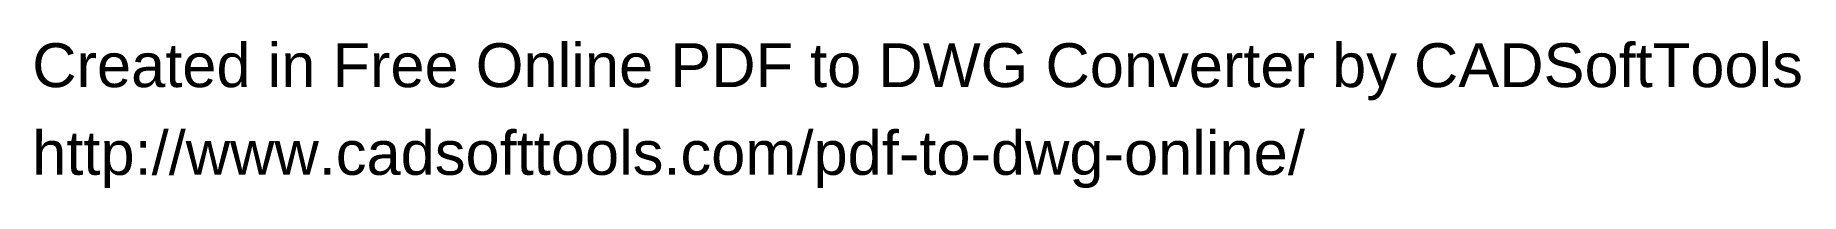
# Model space of a CAD drawing. Header units: millimetres. Extents: x 186.2 to 263.8, y 24.1 to 30.5.
import ezdxf

# ---------------------------------------------------------------- set-up
doc = ezdxf.new("R2010")
doc.units = ezdxf.units.MM
doc.header["$MEASUREMENT"] = 0
doc.layers.add('203CE10', color=7, linetype='CONTINUOUS')
doc.styles.add('203CEA0', font='Arial.ttf')

# ---------------------------------------------------------------- blocks, each defined once
blk = doc.blocks.new('200CF30')
at = {"layer": '203CE10', "color": 0, "true_color": 0x000001, "style": '203CEA0'}
for s, p in [('Created in Free Online PDF to DWG Converter by CADSoftTools', (0, 0)), ('http://www.cadsofttools.com/pdf-to-dwg-online/', (0, -2))]:
    blk.add_text(s, height=1, dxfattribs=at).set_placement(p)

msp = doc.modelspace()

# ---------------------------------------------------------------- block references
at = {"layer": '203CE10', "color": 0, "true_color": 0x000000, "xscale": 1.932562358013803, "yscale": 1.932562358013803, "zscale": 1.932562358013803}
msp.add_blockref('200CF30', (186.045, 28.502), dxfattribs=at)

doc.saveas('drawing.dxf')
